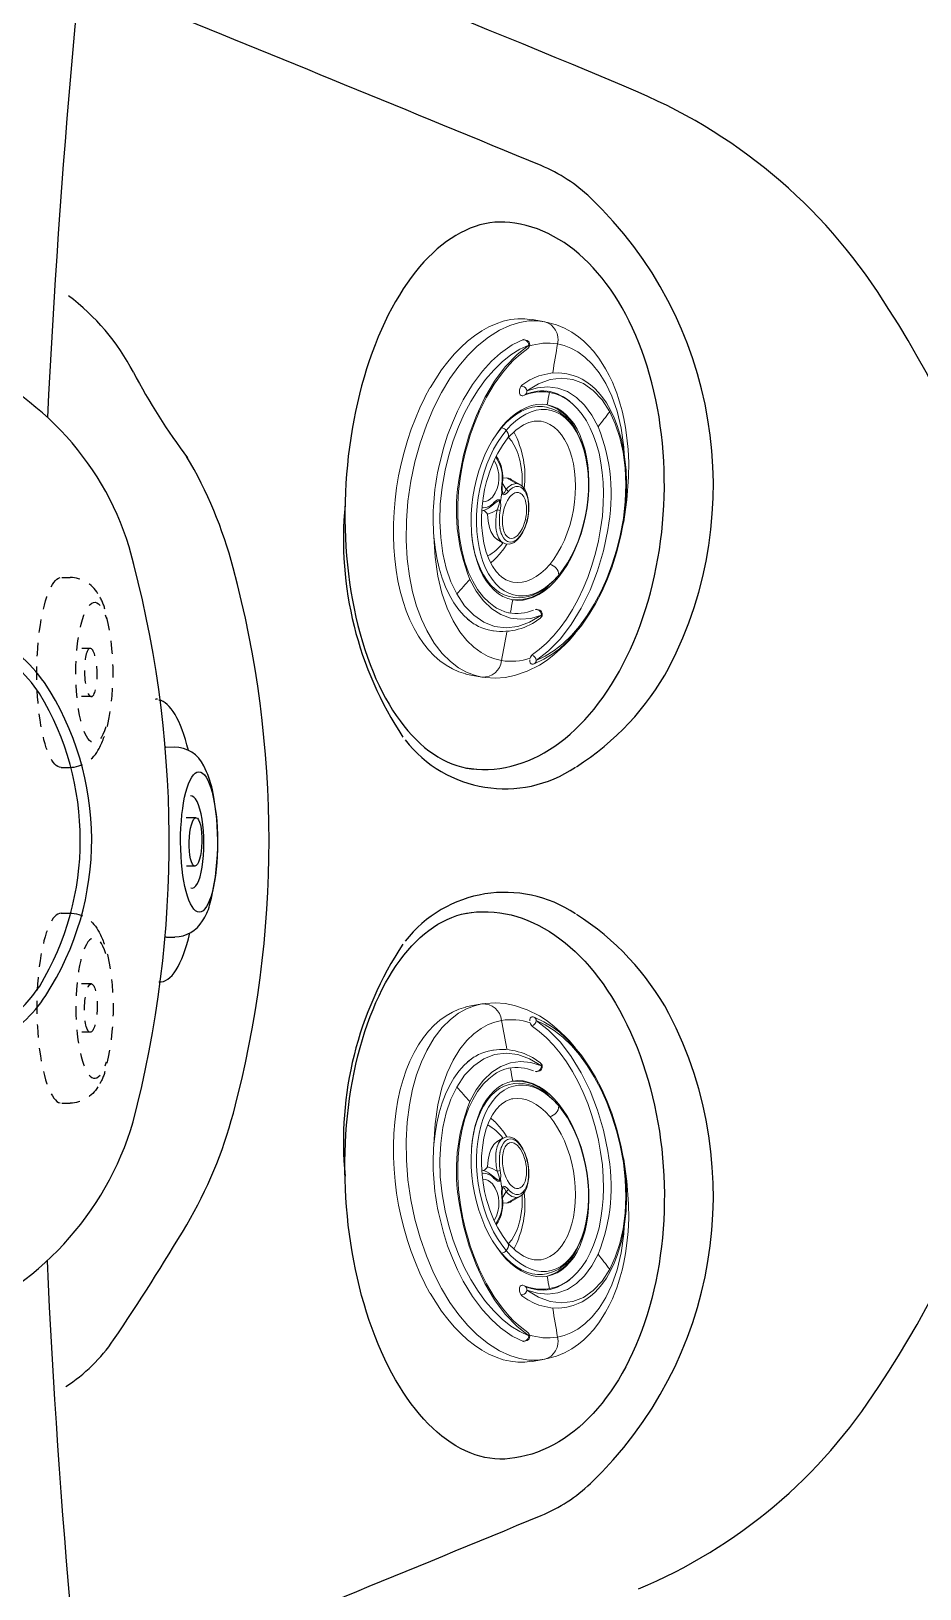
# Model space of a CAD drawing. Header units: inches. Extents: x -1 to 81, y -22 to 129.
# Drawn here: x 6.64 to 15.08, y 16.83 to 31.62 of the extents above; entities that cross this region are included whole.
import ezdxf

# ---------------------------------------------------------------- set-up
doc = ezdxf.new("R2010")
doc.units = ezdxf.units.IN
doc.header["$MEASUREMENT"] = 0
doc.linetypes.add('HIDDEN', pattern=[0.375, 0.25, -0.125])
for name, color, linetype in [('1', 4, 'Continuous'), ('1_CYAN', 4, 'Continuous'), ('DIM', 3, 'Continuous')]:
    doc.layers.add(name, color=color, linetype=linetype)

# ---------------------------------------------------------------- blocks, each defined once
blk = doc.blocks.new('HIDMIN')
at = {"layer": '1', "color": 3, "linetype": 'HIDDEN', "ltscale": 0.5}
for p, q in [((0.236356685516391, 0.9010129556122166), (0.3163020652977622, 0.9007525774996168)), ((0.5058026160121543, 0.2273658355886639), (0.4253463749518502, 0.2276297921431407)), ((0.5171570719015506, -0.230719735823719), (0.4238435667347318, -0.23041359784132)), ((0.2304396751934306, -0.9025429581249043), (0.3103850549748017, -0.902803336237497))]:
    blk.add_line(p, q, dxfattribs=at)
for centre, radius, start, end in [((0.3096049180361007, 0.5890097520907176), 0.3114639775610698, 30.27087461294235, 88.76285393969697), ((0.2013169089681313, 0.4835603644320798), 0.4595934255637201, 14.60383785448276, 34.8240888564348), ((-1.668702907865274, -0.003677073623244098), 2.39204638395426, 348.1275426584984, 14.60383785448572), ((-0.1768695107352372, -0.3173067687629541), 0.867602068649197, 332.1339116837107, 348.1275426584984), ((0.3075017148589936, -0.5902531910280686), 0.3121760650329553, 270.5202515535206, 334.8692595429664)]:
    blk.add_arc(centre, radius, start, end, dxfattribs=at)
at = {"layer": '1', "color": 3, "linetype": 'HIDDEN', "ltscale": 0.5, "extrusion": (0, 0, -1)}
for centre, major_axis, ratio, start_param, end_param in [((0.2333981803549108, -0.0007650012563473751), (0.002958505489128493, 0.9017779568674892), 0.2588200079833026, 3.141586493185122, 6.283185305775769), ((0.5457577790245125, -0.00178977400734226), (0.002187163073893778, 0.6666662241523227), 0.2637641956731417, 8.735609790928956, 13.26143311362753), ((0.5114798439568489, -0.001676950117527554), (-0.005677227944686557, 0.2290427857061918), 0.2624851506142757, 3.141592653589542, 9.424777960769127)]:
    blk.add_ellipse(centre, major_axis=major_axis, ratio=ratio, start_param=start_param, end_param=end_param, dxfattribs=at)
blk = doc.blocks.new('HHPILLOW')
at = {"layer": '1', "color": 4, "linetype": 'Continuous'}
for p, q in [((-2.493662856348354, 4.753440000292542), (-2.105674256348355, 4.600845000292548)), ((-2.493535056348177, -4.721047999707391), (-2.104629956348356, -4.568089999707457))]:
    blk.add_line(p, q, dxfattribs=at)
for centre, radius, start, end in [((-3.119004480416805, 3.459933230967845), 1.436736548251412, 64.19870674311935, 144.2451829579542), ((-3.046013074246378, 1.97333275746886), 2.790709171274251, 17.21278817419931, 70.30863569432098), ((-2.775510644526026, 3.212609205210594), 1.860006189274408, 144.2451829579545, 185.5942556030285), ((-10.99441199381275, 2.407570811759829), 6.398227653638791, 0.8252452733079668, 5.594255603028535), ((-10.49181935035516, 0), 10.49181935035516, 345.3047972418675, 15.47362786403677), ((-4.010785977012585, 2.50816465960218), 0.5861228147119968, 180.8252452733078, 266.9136513492448), ((-7.360403336172316, -1.092366797708202), 4.530513219578506, 44.7353245835756, 52.33768680706847), ((-3.671249686693427, 1.427680425685203), 1.017060497694795, 75.13863876116727, 94.72266359589366), ((-4.229530244427762, -3.122801297396499), 5.59356530952322, 69.8471983880498, 81.54951745679234), ((-4.762941381420456, 1.481207604623073), 0.8739993319092445, 13.58559010926897, 44.7353245835756), ((-3.656439884655223, -1.561218937882739), 3.930143527169514, 60.85987769514308, 69.8471983880498), ((-2.481550809332161, 0.5461660116369345), 1.517378378056258, 34.44500970583191, 60.85987769514308), ((-9.079296851456325, 0.002766516183061896), 5.43337025035915, 342.019837563144, 18.05253914430314), ((-3.534976419895143, 0.01605033516303678), 2.690629813737361, 328.9514312109356, 31.06438648313755), ((-2.51206816861577, -0.492755693265071), 1.554554322597792, 293.0023584904462, 325.5708079882411), ((-5.476981758617837, -1.002620195299642), 1.70341256026332, 301.6980798579719, 336.9533845754468), ((-4.003316947791051, -2.480668104789078), 0.591956896565789, 93.7208307348171, 179.9264290603185), ((-4.133094337513969, 2.742415530218985), 5.170965863734945, 278.0715625138498, 295.5287253823751), ((-80.29190557129641, 1.855028273967328), 75.82065550482886, 356.3386680349637, 356.7224094113108), ((-3.709021773285203, -1.149635383012711), 1.264283361323205, 267.6769354812565, 283.8190420852181), ((-3.152735730338682, -1.832809565125114), 2.929212312086789, 290.9658518163026, 343.5656369317051), ((-2.737128605431531, -3.16569070989361), 1.897329023735506, 174.5894660761836, 226.1126998811895), ((-3.118934661575695, -3.349291592975266), 1.507594211195228, 231.7422641605146, 294.508790775817)]:
    blk.add_arc(centre, radius, start, end, dxfattribs=at)
at = {"layer": '1', "color": 3, "linetype": 'Continuous'}
for centre, radius, start, end in [((-8.343842003758988, 0.08990888871185021), 5.811248817310541, 24.91736302086631, 44.94840016262117), ((-8.62058809854521, 0.01949486940539913), 5.43499356366448, 333.4140667197293, 26.46126074836484), ((-3.452289777500983, 1.376618691446335), 1.111896364388132, 86.48936324076274, 105.9330261561958), ((-3.922225932262705, -2.198487745685124), 4.715708637488957, 69.3637612481715, 83.44877837011721), ((-3.754596085311849, -1.817334919903196), 4.299992489900039, 61.69831124189577, 69.6641410816807), ((-2.408811534261371, 0.6285570708679913), 1.508630504570383, 35.76937891369361, 62.6585324046079), ((-3.453319780722353, 0.01518371013122177), 2.716996479879117, 327.0779087548007, 33.38863537225082), ((-2.257117530451403, -0.7593286333198783), 1.291945886492554, 297.8632999343325, 327.0779087548007), ((-3.751636236140003, 1.839408260139109), 4.289209647383383, 289.7146680394328, 299.2887159989647), ((-3.770839475062939, 1.593224760737822), 4.065192295565401, 275.4073437173614, 291.1400841040647), ((-8.354160519047062, -0.05085203773216307), 5.823696528221809, 315.0702392536522, 335.0709258513776), ((-3.474919522467284, -1.533004503037127), 0.9249887945121534, 252.0318145650573, 275.4073437173614)]:
    blk.add_arc(centre, radius, start, end, dxfattribs=at)
blk = doc.blocks.new('1465601ISO2')
at = {"layer": '1_CYAN', "color": 3, "linetype": 'Continuous', "lineweight": 15}
for p, q in [((-13.80732278014727, 0.6521105369698716), (-14.14107718113871, 0.4594382224231026)), ((-13.68938708906205, 0.7159552793187345), (-14.02314149011602, 0.5232829647356994)), ((-14.02314149124538, 0.5232829644073718), (-14.23781050202911, 0.3882617293570547)), ((-13.07746135682521, 0.07001903420348299), (-13.16523694745126, 0.01934726431403533)), ((-13.04334190686939, 0.07770370079481381), (-13.13059398478879, 0.02733414829361891)), ((-8.853231207177146, -0.4688147871358979), (-8.525385110430534, -0.7595177407160918)), ((-8.525385111966784, -0.759517740620197), (-8.52758245404209, -0.7677189703069871)), ((-14.18334638314934, -1.785041782095277), (-14.2539408051797, -1.825795074474968)), ((-13.66234999463916, -1.579099657746724), (-13.15829536225749, -1.5211000215985)), ((-12.3987643722495, -1.692035676879982), (-12.34961257777218, -1.6636609499011)), ((-13.02423930006023, -2.820554053973865), (-13.05860915356322, -2.842405493765341)), ((-10.81953380424068, -5.304686704677692), (-10.51817624948194, -4.949727343721406)), ((-10.51816090460636, -4.949745476427893), (-10.59350876078554, -4.994984784196049)), ((-10.6827921236893, -5.086464890990669), (-10.96169142843553, -5.414971402351739)), ((-10.95707215835421, -5.418819240323273), (-10.95007970910649, -5.409215001397797)), ((-10.19197101234761, -5.346761715912521), (-10.18705478842924, -5.366529488833635)), ((-10.18705478842924, -5.366529488833635), (-10.16970853038913, -5.436277510008551)), ((-10.14005314696726, -5.459883199665342), (-10.05432783078516, -5.619654527387411)), ((-9.764955661759927, -5.750167324929293), (-9.727568656370181, -5.762137644554514)), ((-9.345858139147253, -5.873011973814414), (-9.123265642219508, -5.880210682564382)), ((-9.468116748044963, -7.349214168971116), (-9.487307445412739, -7.37630775912578)), ((-9.463225486582473, -7.353276857013725), (-9.314046863997987, -7.1775641606107)), ((-11.14406194105902, -9.392685524651142), (-11.166547112991, -9.378082080829074)), ((-9.151674733136247, -9.61014771074872), (-9.161329085233206, -9.615132636860494)), ((-9.151674733136247, -9.61014771074872), (-9.115564136715307, -9.591311652856803)), ((-9.832005358715037, -10.36924041808493), (-9.913413114478885, -10.41623611515593)), ((-9.876575964480367, -10.40842828809218), (-9.797349319954378, -10.36269171985583)), ((-7.889853498855359, -10.58826746942611), (-7.906943567540907, -10.59643671985168)), ((-7.906198039276092, -10.59781001332965), (-7.835603617245738, -10.55705672094973)), ((-6.833077181216936, -12.1983890419873), (-6.372043559580675, -11.93223999735852)), ((-6.254014532780843, -11.85952912206642), (-6.38129375406163, -11.93300585344861)), ((-6.254014531920916, -11.85952912156984), (-6.372043559580675, -11.93223999735852)), ((-6.260017778344718, -11.84913120084411), (-6.254014532780843, -11.85952912206642)), ((-8.999747726462715, -12.07518732000614), (-9.036326024750565, -12.05999670005741)), ((-6.833077181216936, -12.1983890419873), (-6.955791836753065, -12.25913185162938)), ((-6.951012872335582, -12.26223378435236), (-6.884575592238548, -12.22388035892823))]:
    blk.add_line(p, q, dxfattribs=at)
at = {"layer": '1_CYAN', "color": 3, "linetype": 'Continuous', "lineweight": 15, "flags": 128}
for points in [[(-14.14107718113075, 0.4594382224276501), (-13.86077033181914, 0.5981879545988704), (-13.53924188701967, 0.7077008317087916), (-13.17282481521022, 0.778986817820055), (-12.75848258655014, 0.8016899284878036), (-12.2942901775383, 0.7642688647340492), (-11.78003102730634, 0.65440612056085), (-11.21787718115695, 0.4597125154117521), (-10.74693649873188, 0.2402687157595551), (-10.25378908092637, -0.04295346502101438), (-9.743996952313182, -0.3931836260442196), (-9.22460255248609, -0.8118298590906647), (-8.703992099145466, -1.298044247086636), (-8.200625965525205, -1.838041990876945), (-7.714716149664014, -2.434119336712513), (-7.255845008508118, -3.07802704665346), (-6.833077181189196, -3.759380377427703), (-6.447954812939429, -4.479195878867927), (-6.11525706868656, -5.211776241500274), (-5.839633137876604, -5.943365214210246), (-5.623464895259644, -6.660899326561719), (-5.466893204941812, -7.352717297978018), (-5.369308878927654, -7.997716113096999), (-5.324030049881117, -8.60135897475368), (-5.326519888997723, -9.158630201300241), (-5.371477181209116, -9.666549296148958), (-5.483907950441449, -10.25079890727062), (-5.645856964605741, -10.75115521699769), (-5.845509613645504, -11.17193045679187), (-6.072307465125846, -11.51946995645596), (-6.317218357685647, -11.80121081784318), (-6.572792249709096, -12.02496033101602), (-6.83307718121705, -12.19838904198735)], [(-13.67374709399621, 0.7153661346212061), (-13.41921755764122, 0.8430963164649938), (-13.14888239203776, 0.9415330370230777), (-12.86427368488751, 1.01005520625381), (-12.56669229557667, 1.048349630271161), (-12.257498377655, 1.056241276971036), (-11.93810516199039, 1.033694076048903), (-11.60997249732247, 0.9808110838667972), (-11.27460017774024, 0.8978340124142505), (-10.93352108758165, 0.785142124515346), (-10.58829419508913, 0.6432505003360234), (-10.24049742684008, 0.472807683109977), (-9.89172045552948, 0.2745927148441751), (-9.543557434060403, 0.04951157555774444), (-9.197599709158567, -0.201406957676511), (-8.855428549132057, -0.4770160187313195)], [(-14.23781050203763, 0.3882617293491535), (-14.54076067077824, 0.1759584260784095), (-14.80522285299446, -0.06390421387692413), (-15.02874485979964, -0.3192234541064636), (-15.21127831072192, -0.5762270655399107), (-15.35489168407719, -0.8206532213116589), (-15.46823126339063, -1.050041103686738), (-15.59139980376676, -1.352917153994383), (-15.70771891597906, -1.723721574605122), (-15.8064535589732, -2.174337471628064), (-15.85078061462707, -2.481760043996189), (-15.87800604644633, -2.780825507426414), (-15.88994063755774, -3.040115013195248), (-15.89215175381003, -3.253398439579314), (-15.88705883351565, -3.488285504682267), (-15.87420591863599, -3.726384510936953), (-15.84984792138209, -4.004194664079364), (-15.80980339083339, -4.324350961241464), (-15.74917481681962, -4.689288851467154), (-15.6623713088585, -5.10093205212064), (-15.54320549792681, -5.560287391256395), (-15.38509674442662, -6.066948176536584), (-15.18141257294269, -6.618528133862469), (-14.80552742197654, -7.461369601802403), (-14.37632045843816, -8.25437483328784), (-14.30106799331531, -8.37194701079693)], [(-13.16448946710909, 0.01831448186123907), (-13.16023816023278, 0.02178076135112406), (-13.1305939847299, 0.0273341480703948)], [(-13.11111297704076, 0.08220598032812632), (-12.5797430059921, 0.02674015911850347), (-12.01804287063749, -0.1229705764528717), (-11.55613140196863, -0.3100585559735691), (-11.08528565815607, -0.5573776347936246), (-10.51588765954239, -0.9319042238993234), (-9.947230860782952, -1.390514433564363), (-9.58039037934941, -1.733982410845329), (-9.221649614099874, -2.109151332319016), (-8.868678160953323, -2.520129196463586), (-8.529511871406726, -2.959351194228475), (-8.057053150774323, -3.658309335251829)], [(-15.33610376525337, -5.677691229679453), (-15.41499538736105, -5.415739656322444), (-15.57281074271816, -4.655504341870255), (-15.65222207041791, -3.948634710470913), (-15.66052982694271, -3.306185917236292), (-15.60714003095995, -2.734398768795586), (-15.50243011123359, -2.235265078900397), (-15.35680936300571, -1.807383769044691), (-15.18004129491123, -1.446902943381929), (-14.98082738557673, -1.148400680386771), (-14.76661084079672, -0.9056218767804012), (-14.543542820006, -0.7120418418230656), (-14.31655455014777, -0.5612628459382449)], [(-13.20842933236111, -0.2120496867858037), (-12.61242169677587, -0.4141804043799198), (-12.0108628763478, -0.7156978086479739), (-11.40642061046799, -1.114308925496744), (-10.81196071811871, -1.602209421252951), (-10.24191701708321, -2.166953096411248), (-9.699477600082218, -2.805828816039082), (-9.203186452192654, -3.49702304887785), (-8.75587339799415, -4.236000592548976)], [(-13.20842933236111, -0.2120496867858037), (-12.80462876010586, -0.2468774803098768), (-12.3890828554687, -0.3357076065897786), (-11.96187078491209, -0.4781760758795599), (-11.52474781051899, -0.674436970129932), (-11.08841683520438, -0.919664769494716), (-10.65449044695572, -1.21223452341286), (-10.22300771251935, -1.552509537349579), (-9.80167358871654, -1.934887161630911), (-9.396645876520665, -2.353205895378665), (-9.007828914125525, -2.807271253212718), (-8.637009234568836, -3.295938187444222), (-8.291070569130056, -3.810903233851548)], [(-13.1187151481156, -0.326552190827158), (-12.74389771553911, -0.4431663692413395), (-12.4328473402885, -0.5708888390484503), (-12.18921783997291, -0.6897354937391356), (-12.0034744294984, -0.791220127489737), (-11.82132679403355, -0.8998021355853325), (-11.34878383427088, -1.223399941479897), (-10.87752489843263, -1.607753140397506), (-10.42064527423202, -2.04285750527464), (-10.00240444411622, -2.500705026529886), (-9.878494994102766, -2.648429848677893), (-9.733023146408527, -2.829544041989607), (-9.546129260849398, -3.07526797058614), (-9.32261502374024, -3.390321898840966), (-9.068477851429066, -3.780592966826589), (-8.791141631929463, -4.25336007420367)], [(-8.52758245404209, -0.7677189703069871), (-8.197446667344934, -1.088248216792522), (-7.875668837977514, -1.429414505075101), (-7.563719714018475, -1.789658468357175), (-7.263025119539861, -2.167333541621929), (-6.974959437600205, -2.560713487578028), (-6.700839328359621, -2.968000286762617), (-6.441917711029873, -3.387332355738408), (-6.199378037161637, -3.8167930558227), (-5.974328881451697, -4.254419453456535), (-5.767798874785171, -4.698211292174051), (-5.580732002679383, -5.146140135163478), (-5.413983290613714, -5.596158636630832), (-5.268314895969752, -6.046209899592441), (-5.144392624443412, -6.494236877321839), (-5.042782886851114, -6.938191775481187), (-4.963950110237306, -7.376045411963844), (-4.908254615121905, -7.805796491664466), (-4.875950968585016, -8.225480753787906), (-4.867186820718757, -8.633179949884152), (-4.882002229763543, -9.027030611575697), (-4.920329479014072, -9.40523256790209), (-4.981993386331965, -9.766057173350418), (-5.066712104849898, -10.10785520896616), (-5.174098411206955, -10.42906442042784), (-5.303661475428157, -10.72821665863506), (-5.454809104359583, -11.0039445901682), (-5.62685044839975, -11.25498794695204), (-5.81899915916506, -11.48019928655532), (-6.030376983644487, -11.6785492368), (-6.260017778344718, -11.84913120084411)], [(-14.25395202708216, -1.825801528739646), (-14.47836066474156, -1.97684668136975), (-14.64563108787252, -2.122009277143889), (-14.76749135975308, -2.249612462409289), (-14.87476076519977, -2.381566621412389), (-15.00587356611925, -2.575497937564705), (-15.11587463600574, -2.776241753809359), (-15.19614282840269, -2.954507424076041), (-15.27778178078245, -3.178151496469241), (-15.36152473045001, -3.486689798179441), (-15.42104732949122, -3.820647996686318), (-15.45377002221733, -4.160328760825848), (-15.46226781646544, -4.500225899517261), (-15.42810972168058, -5.080683972123666), (-15.33440732587144, -5.688699067240236), (-15.18440800558574, -6.306478553413513), (-15.03827568705435, -6.767713180421595), (-14.88000950983576, -7.18831683133169), (-14.79832835854643, -7.383701634055285), (-14.68364916874862, -7.63907452091928), (-14.53039803692639, -7.95236541373032), (-14.33166145887651, -8.32101293638732), (-14.0788844593385, -8.74185321281152)], [(-15.36656327809771, -3.868976924438925), (-15.23916984413745, -3.313112332106755), (-15.034265744398, -2.832271444527635), (-14.75413732787513, -2.433033816299144), (-14.40848969993385, -2.128813208231463), (-13.99930037773026, -1.921514897738234), (-13.54129890588831, -1.818697407635227), (-13.03869473271754, -1.820934776412344), (-12.50134211331397, -1.929834394338229)], [(-14.18118984824571, -1.788913339479905), (-13.96568123788632, -1.677414017031424), (-13.66234999468065, -1.579099657770712)], [(-12.38661548546327, -1.645435580594608), (-12.33276643734678, -1.671958328379731), (-12.28072976750877, -1.718470605329912), (-12.23636123701147, -1.779724469796577), (-12.20465340676003, -1.848809461432893), (-12.18917627166354, -1.917933004006841), (-12.19167643892376, -1.979301211542349), (-12.21187972362384, -2.025999035071322), (-12.24751929215529, -2.052768576955089), (-12.28243491807655, -2.057842254372304)], [(-12.50134210351234, -1.929834455760101), (-12.94539657199005, -1.951703488614612), (-13.35193175001302, -2.057635380646843), (-13.71910964368055, -2.247610065693266), (-14.03484891140022, -2.51550121872765), (-14.29724604206024, -2.858771972885506), (-14.50159776784062, -3.272520398623953), (-14.64257809311687, -3.745035610955597), (-14.71977604280926, -4.275343110957863)], [(-13.34667424100189, -2.299093977020505), (-13.5528957410728, -2.438776833457155), (-13.74107770042042, -2.609662061456561), (-13.91181439160425, -2.814364227753629), (-14.06054713738251, -3.049833884477835), (-14.18129020432082, -3.304207953570767), (-14.2788726755789, -3.584769181076751), (-14.35232929450342, -3.891237399480701), (-14.40045123386733, -4.22344486975021), (-14.42134352081496, -4.56321686153899), (-14.41686781095541, -4.918411835920836), (-14.3859040792712, -5.296076329947425), (-14.32796173246913, -5.687551471041729), (-14.24700258081396, -6.073065467175979), (-14.1411856241765, -6.466286273663286), (-14.00864935256288, -6.870436114053291), (-13.85115424110393, -7.277031010611722), (-13.6430762132519, -7.737435291976055), (-13.40460705279395, -8.193171090934129)], [(-9.071937418077368, -9.68571478475127), (-9.259855765426437, -9.775579658468075), (-9.462414500325508, -9.836742491268978), (-9.677982738944252, -9.86871083598703), (-9.904824852577235, -9.871227302307489), (-10.14111444190655, -9.844271629123739), (-10.38494904209472, -9.788060847666486), (-10.63436544031345, -9.703047534096413), (-10.88735548237889, -9.589916165627415), (-11.14188224122802, -9.449577609517974), (-11.395896417058, -9.283161789304756), (-11.64735283708285, -9.092008587320777), (-11.89422692206267, -8.877657056752128), (-12.1345309870245, -8.64183303008656), (-12.36633024493426, -8.38643522372422), (-12.5877583844624, -8.113519950630689), (-12.79703259642736, -7.825284564113304), (-12.9924679279261, -7.524049766024405), (-13.17249084858258, -7.212240921835132), (-13.33565191969217, -6.892368533018498), (-13.48063746424725, -6.567008023966991), (-13.60628014389306, -6.238779006190782), (-13.71156835764975, -5.910324186745584), (-13.79565438672887, -5.584288090708924), (-13.85786121986621, -5.26329576902026), (-13.8976880042178, -4.949931663113261), (-13.91481407793401, -4.646718796513824), (-13.90910155193967, -4.356098460937233), (-13.88059642013479, -4.080410560443511), (-13.82952818907972, -3.821874771905982), (-13.75630803014371, -3.582572673476875), (-13.66152546899366, -3.364430984945898), (-13.54594363908063, -3.169206054923166), (-13.41049313733777, -2.99846971975569), (-13.25626453156212, -2.85359664802229), (-13.08449957980224, -2.735753272512795)], [(-13.05790735650612, -2.841959623588082), (-13.27456494192904, -3.010413102631901), (-13.42192824549488, -3.170148430272661), (-13.51123752115575, -3.292698684160086), (-13.56285012166859, -3.375603959217756), (-13.61394959445931, -3.469040898712024), (-13.66589863260413, -3.579124676080369), (-13.76111401290461, -3.844028282045542), (-13.82538955615541, -4.12318786425277), (-13.86048711395608, -4.403418634508625), (-13.87104749104105, -4.66662481155106), (-13.86500193144764, -4.891721924287708), (-13.849852143259, -5.083497348047672), (-13.81962296817335, -5.318408385803878), (-13.76463257917737, -5.613128971525384), (-13.74840553847469, -5.677152075797949)], [(-11.16654711295826, -9.378082080873696), (-11.41555156498362, -9.221041040778516), (-11.66243159882072, -9.03875216009385), (-11.90508092106836, -8.832770663275994), (-12.14142933326491, -8.604853911829025), (-12.36946039409156, -8.356946411115075), (-12.58722862293894, -8.091163220520514), (-12.79287609806136, -7.809771908515074), (-12.98464830771036, -7.51517320655671), (-13.16090911900994, -7.20988052689836), (-13.32015473686647, -6.896498519039312), (-13.46102653381615, -6.577700847775532), (-13.58232264135791, -6.256207382433104), (-13.68300820386969, -5.934760991903318), (-13.76222420763304, -5.616104143450968), (-13.81929480963493, -5.30295550495174), (-13.85373310362081, -4.997986750176665), (-13.86524527420954, -4.703799765012377), (-13.85373310362093, -4.422904449088492), (-13.8192948096347, -4.15769730220012), (-13.76222420763304, -3.910440978214694), (-13.68300820386969, -3.683244980908739), (-13.58232264135802, -3.47804766642372), (-13.46102653381615, -3.296599705896824), (-13.32015473686636, -3.140449149350047), (-13.16090911900994, -3.010928218275012), (-12.98464830771024, -2.909141939587585), (-12.79287609806147, -2.835958717928975), (-12.58722862293894, -2.792002926742612), (-12.36946039409156, -2.777649581340484), (-12.14142933326491, -2.79302113940463), (-11.90508092106859, -2.837986456221756), (-11.66243159882072, -2.912161903562833), (-11.4155515649835, -3.014914642664905), (-11.16654711295837, -3.145368023387221)], [(-13.08449957980224, -2.735753272512795), (-12.89658123245306, -2.645888398796046), (-12.69402249755387, -2.584725565995257), (-12.47845425893536, -2.552757221277318), (-12.25161214530226, -2.550240754956462), (-12.01532255597283, -2.577196428140269), (-11.77148795578478, -2.633407209597465), (-11.52207155756594, -2.718420523167822), (-11.26908151550049, -2.831551891636877), (-11.01455475665114, -2.971890447746091), (-10.76054058082116, -3.138306267959365), (-10.50908416079631, -3.329459469943345), (-10.2622100758166, -3.543811000511937), (-10.02190601085465, -3.779635027177505), (-9.790106752945235, -4.035032833539731), (-9.568678613416864, -4.307948106633376), (-9.359404401451911, -4.596183493150988), (-9.163969069953396, -4.897418291239774), (-8.983946149296685, -5.209227135428932), (-8.820785078187214, -5.529099524245737), (-8.67579953363213, -5.854460033297244), (-8.550156853986323, -6.182689051073339), (-8.444868640229402, -6.511143870518708), (-8.360782611150512, -6.837179966555141), (-8.298575778013287, -7.158172288243918), (-8.258748993661811, -7.471536394150746), (-8.241622919945144, -7.774749260750355), (-8.247335445939711, -8.065369596326946), (-8.275840577744589, -8.34105749682061), (-8.326908808799658, -8.59959328535831), (-8.400128967735782, -8.83889538378719), (-8.494911528885837, -9.057037072318337), (-8.610493358798863, -9.252262002340672), (-8.745943860541388, -9.422998337508375), (-8.900172466317372, -9.567871409241775), (-9.071937418077368, -9.68571478475127)], [(-13.02423930006023, -2.820554053973865), (-12.88433090450951, -2.743210423475659), (-12.68785300831212, -2.668231439346528), (-12.47715937679379, -2.623197065374711), (-12.25404757373315, -2.608491518960363), (-12.02042111036997, -2.62424026264091), (-11.77827320531799, -2.670308933687863), (-11.5296697791282, -2.746304490442867), (-11.27673182858086, -2.851578565609429), (-11.02161733109028, -2.98523299789565), (-10.76650283360129, -3.146127494808525), (-10.51356488305976, -3.332889361228013), (-10.2649614568794, -3.543925210757834), (-10.10314207976728, -3.696768866093521)], [(-12.58358129060264, -3.259891171840309), (-12.36005058671969, -3.178567769877986), (-12.13354526314345, -3.152413835540415), (-11.90668435021587, -3.168368822476509), (-11.5330438956147, -3.266912203912284), (-11.13023540808376, -3.458490356942775)], [(-11.13014312061557, -3.458404577576744), (-11.1306471392387, -3.458251523815761), (-11.17074998499163, -3.419405116805024), (-11.19426602175179, -3.360518265971166), (-11.19948099578539, -3.289350746658783), (-11.18868418723139, -3.215125778210449), (-11.166547112991, -3.145368023469814)], [(-11.16654711295837, -3.145368023387221), (-10.91754266093301, -3.302409063482401), (-10.67066262709591, -3.484697944167237), (-10.42801330484838, -3.690679440985036), (-10.1916648926516, -3.918596192432119), (-9.96363383182495, -4.166503693146069), (-9.745865602977688, -4.432286883740517), (-9.540218127855155, -4.713678195746127), (-9.34844591820638, -5.008276897704263), (-9.172185106906682, -5.313569577362841), (-9.012939489050268, -5.626951585221832), (-8.872067692100359, -5.945749256485556), (-8.75077158455872, -6.26724272182787), (-8.650086022046821, -6.588689112357883), (-8.570870018283586, -6.907345960810176), (-8.513799416281813, -7.220494599309234), (-8.4793611222957, -7.525463354084536), (-8.46784895170697, -7.819650339248824), (-8.4793611222957, -8.100545655172539), (-8.513799416281813, -8.365752802061024), (-8.570870018283586, -8.613009126046222), (-8.650086022046821, -8.840205123352405), (-8.750771584558834, -9.04540243783731), (-8.872067692100359, -9.226850398364263), (-9.012939489050154, -9.38300095491104), (-9.172185106906682, -9.512521885986189), (-9.348445918206266, -9.614308164673503), (-9.540218127855155, -9.687491386332056), (-9.745865602977688, -9.73144717751859), (-9.96363383182495, -9.745800522920717), (-10.19166489265172, -9.730428964856515), (-10.42801330484826, -9.685463648039274), (-10.67066262709579, -9.611288200698198), (-10.91754266093301, -9.508535461596239), (-11.16654711295826, -9.378082080873696)], [(-10.97054463532265, -8.850677482735591), (-11.19990106164801, -8.705261475224745), (-11.42704866020847, -8.535223181548076), (-11.64979987545905, -8.342200163425957), (-11.86600949142871, -8.128051338039882), (-12.0735952913227, -7.8948390756442), (-12.27055811041089, -7.644809337812603), (-12.45500108907424, -7.380370047600252), (-12.62514794060155, -7.104067899929305), (-12.77936005780077, -6.81856383552406), (-12.91615229368233, -6.526607414597152), (-13.0342072642369, -6.231010337081329), (-13.13238803556203, -5.934619364423156), (-13.20974907315906, -5.640288903713156), (-13.26554534794627, -5.350853518185374), (-13.29923951129547, -5.069100628823776), (-13.31050706999531, -4.797743669974921), (-13.29923951129547, -4.539395957491081), (-13.26554534794616, -4.296545521070925), (-13.20974907315917, -4.071531143172365), (-13.13238803556203, -3.866519835260306), (-13.03420726423701, -3.683485968300488), (-12.91615229368256, -3.524192258488142), (-12.77936005780089, -3.390172791327416), (-12.62514794060155, -3.282718247549838), (-12.58364564195529, -3.259924736327093)], [(-11.16012960092132, -3.444272498016062), (-11.22830453866641, -3.626067208750669), (-11.28543830960177, -3.972558379444877), (-11.29187625559871, -4.100905053119277), (-11.29180898147831, -4.220583971506812), (-11.28696509582426, -4.330597817379726), (-11.27436071467571, -4.472774263687597), (-11.24354489130599, -4.682703886736647), (-11.16132217064307, -5.035720829132401), (-11.01057949629819, -5.470299114046668), (-11.00389066304967, -5.484227933347142)], [(-11.13023540808376, -3.458490356942775), (-10.81248214643722, -3.666925430681431), (-10.52925659423988, -3.895520314642454), (-10.30179653093558, -4.110013875271534), (-10.14390470983619, -4.276458626707267), (-10.049876381373, -4.382983831621232), (-9.952086354452717, -4.500078419211945), (-9.840105708549913, -4.642683842254655), (-9.714725373293618, -4.814248776644604), (-9.529494343898136, -5.094410927956346), (-9.348984042071493, -5.405574662428648), (-9.201528920506348, -5.697324556327089), (-9.038882215808826, -6.077398409844932), (-8.927714538167834, -6.394787345043028), (-8.831019695001146, -6.745498673337067), (-8.757994029641054, -7.129943796687769), (-8.723594828328373, -7.498761553737836), (-8.727650260498763, -7.832990613383117), (-8.765272331255005, -8.125315189622029), (-8.829517839180085, -8.37164693598936), (-8.858022733235089, -8.449910484271982), (-8.900208188475062, -8.546947770361157), (-8.95981936918281, -8.657860323527018), (-9.089327392158339, -8.832672651276084), (-9.276330384494372, -8.990435632861818)], [(-14.057180775554, -8.721296888824668), (-14.41125645904799, -8.116324467366042), (-14.71718507736125, -7.49358295880478), (-14.97392315239756, -6.854656330529906), (-15.17336846477644, -6.219407999102657), (-15.31424464937015, -5.593538765432982), (-15.3944965245372, -4.983798709529765), (-15.41189043791007, -4.408593750780142), (-15.366563233188, -3.868976961804378)], [(-8.791141631929463, -4.25336007420367), (-8.515071379022288, -4.793723103898401), (-8.304836434444155, -5.278054339694904), (-8.150023742353255, -5.697506142377165), (-8.040169214309913, -6.046959213022774), (-7.964530930464548, -6.327972435385334), (-7.90615576453024, -6.581772493887684), (-7.817992605656968, -7.095836446554756), (-7.773907245464102, -7.595500627194042), (-7.773255845387098, -8.029954241154371), (-7.807765633411691, -8.421059601548677), (-7.880514368865761, -8.803169888992556), (-8.001184365641734, -9.180722597096064), (-8.124637625707237, -9.444957117595322), (-8.262194215568684, -9.665476752774964), (-8.346073739343979, -9.774633039892251), (-8.460403600650238, -9.9003687509624), (-8.610995194002612, -10.03426636850213), (-8.805621543353823, -10.16617019915395)], [(-8.755873404819567, -4.236000616176568), (-8.773643158153504, -4.245228723164587), (-8.785456158369811, -4.25109746151071), (-8.790833694519392, -4.253369006001151), (-8.78967557408339, -4.25203483415396)], [(-8.291070569130056, -3.810903233851548), (-7.939224332529534, -4.417162687606151), (-7.636438682823382, -5.041718593324049), (-7.383752899808314, -5.68298455998854), (-7.189144911324206, -6.321025419093985), (-7.053840172913965, -6.950110980149589), (-6.979841472632188, -7.563460917075702), (-6.969190905003302, -8.142558726461573), (-7.021736783465826, -8.686342767085307)], [(-10.59350875709617, -4.99498477306804), (-10.65531220013224, -5.052632460251573), (-10.68108310043181, -5.087883483440066)], [(-10.37188423420355, -4.91528322741641), (-10.37293854016536, -4.915154228556617), (-10.51816090460636, -4.949745476427779)], [(-10.95201964437911, -5.405860040830817), (-10.96336669595735, -5.41802036508841), (-11.00919547968931, -5.492894878736934), (-11.06000203952124, -5.6377194632704), (-11.08017616314544, -5.796210776278144), (-11.07103538400622, -5.994871912592316), (-11.01736532271275, -6.249995382005693), (-10.92148288796716, -6.511230158694957), (-10.81470283136343, -6.722510508451592), (-10.70086765236181, -6.902111610931172), (-10.55499710141214, -7.088872503083564), (-10.39329901168355, -7.253290081164096), (-10.23940625665648, -7.373964437884808), (-10.08745061410957, -7.460934196946596), (-9.915341132069784, -7.518120227711393), (-9.821425056501425, -7.528753292187218), (-9.701982730245732, -7.516761542033123), (-9.566041082135712, -7.455745338209567), (-9.489773370837383, -7.37233392919677)], [(-9.83527466425528, -6.112354810074919), (-9.743757706119027, -6.282839516429533), (-9.668846971239077, -6.455949292655305), (-9.643851279403975, -6.524852761402144), (-9.62181229430223, -6.593185567895603), (-9.602801611028895, -6.660668333986109), (-9.586889662491217, -6.727022788128124), (-9.574145736546825, -6.791971833082187), (-9.571119271884186, -6.809929803576097), (-9.56398929698787, -6.859099796708961), (-9.55667370162007, -6.934387625858562), (-9.554249592425435, -6.999221535164168), (-9.555162120738487, -7.049306290349023), (-9.55780798099363, -7.088686227567905), (-9.574442755225505, -7.191568809264709), (-9.595589261480086, -7.259497906015781), (-9.61347902616933, -7.299580572296918), (-9.619499499195967, -7.31095503687493), (-9.621787927620403, -7.315059631950703), (-9.622531618210246, -7.316370094929198), (-9.622806703299716, -7.316852148415023), (-9.622917566342153, -7.317046042116203), (-9.622964370227692, -7.317127837141186), (-9.622984580921297, -7.31716314641028), (-9.622993399434108, -7.317178550784035), (-9.622997265212575, -7.317185303214558), (-9.622998963373561, -7.317188269348549), (-9.62299971002551, -7.317189573492328), (-9.623000296449845, -7.317190597766967), (-9.684940254856883, -7.396177612327165), (-9.767953154227143, -7.449869702570538), (-9.867444687281136, -7.472681948946047), (-9.98174571190441, -7.463897529761027), (-10.01226701346661, -7.456696370239911), (-10.04341141792941, -7.447448667321396), (-10.07510845718787, -7.436161644632193), (-10.10728769495847, -7.422843203024343), (-10.10958375866107, -7.421827125726509), (-10.12650235945773, -7.414094778031256), (-10.19346881081549, -7.378925958077957), (-10.239629681662, -7.350587496141998), (-10.31885040199484, -7.294398611299584), (-10.41417433539357, -7.214238396248447), (-10.50508478737436, -7.12454211154909), (-10.5403742296877, -7.086031226572572), (-10.57771473884497, -7.042879252902139), (-10.61682527637447, -6.994893642864895), (-10.65736356612035, -6.941928138906633), (-10.69891762014151, -6.883895439734488), (-10.74099671161446, -6.820780684636077), (-10.7620719167013, -6.787355751720384), (-10.79037951623184, -6.740290299934145), (-10.82776665505014, -6.67377032476287), (-10.8720061488242, -6.587355402875573), (-10.92006328274545, -6.481039546496902), (-10.9893386291651, -6.289506894051272), (-11.01215897575685, -6.206931198433722), (-11.02065181616001, -6.171135130893845), (-11.02372511526823, -6.157177075917616), (-11.02664959242873, -6.143281570789782), (-11.02666754178222, -6.143194470399976), (-11.02681797449929, -6.142464950409703), (-11.02724188713853, -6.140400621063407), (-11.02882890109993, -6.132540753343051), (-11.03456621658188, -6.10207350794667), (-11.05011252102145, -5.985311212789611), (-11.05419982177511, -5.908012873231598), (-11.05301524809806, -5.839530197388285), (-11.03519091252144, -5.709356957643763), (-10.99659647303872, -5.598482294116593), (-10.93751616979637, -5.51032158333993), (-10.85928493837332, -5.448090293730388), (-10.81333080312095, -5.427635193348578), (-10.76314929676471, -5.414879493316334), (-10.70904219912666, -5.410090625711973), (-10.65150311761568, -5.413312848478085), (-10.60446288357946, -5.421539166691105), (-10.52800459108346, -5.444401537136571), (-10.46491069571653, -5.4712824407261), (-10.39691589046879, -5.507841547157739)], [(-10.9500797091066, -5.40921500139774), (-10.91846246261559, -5.365788216488113), (-10.81953368972347, -5.30468666176273)], [(-9.86930734771397, -7.327278309928204), (-9.942870154029038, -7.343355345887176), (-9.984023637582709, -7.343614037876705), (-10.02809038181874, -7.338338084221959), (-10.11945191611824, -7.312018927074519), (-10.16798383416028, -7.290661575834633), (-10.21826917926148, -7.263636930565951), (-10.3144932100646, -7.198787157398215), (-10.41224611392579, -7.115594207772006), (-10.50498990881249, -7.019838685291347), (-10.59389941908, -6.910710273274844), (-10.63630688259934, -6.851652631218826), (-10.67694437200055, -6.790009096521715), (-10.71527341888248, -6.726532969235279), (-10.75126960464979, -6.661197600126229), (-10.78545785149095, -6.592681150281408), (-10.81643413640688, -6.523448875562167), (-10.8443192079659, -6.453042084420531), (-10.86850304402378, -6.382773336996934), (-10.88937315428541, -6.310928768265171), (-10.90594369179541, -6.240152061120227), (-10.91818037841233, -6.170001561985941), (-10.92567415724943, -6.101921814160164), (-10.92827840792268, -6.036309642919036), (-10.92584120566983, -5.973792442090371), (-10.91808800552258, -5.914064980508556), (-10.90489980953805, -5.85863818269911), (-10.88725011472843, -5.810521834009421), (-10.86455043299122, -5.767378413524057), (-10.83626921158793, -5.72919632884134), (-10.8027261825838, -5.697318539406865), (-10.77394518432527, -5.677807670140623), (-10.74228586000686, -5.662532089132924)], [(-10.74228586000686, -5.662532089132924), (-10.70681923221684, -5.651497091744204), (-10.6269070422702, -5.644632938718928), (-10.58272834004231, -5.649394540249091), (-10.53814825277448, -5.659359553606691), (-10.44285257113768, -5.695876777675608), (-10.39271101194697, -5.722645019199717), (-10.3454607110134, -5.752346778139326), (-10.24919515393424, -5.825980226131719), (-10.20084896065157, -5.869640516943491), (-10.15489979128495, -5.915426018737094), (-10.06519568786609, -6.017748403380438), (-10.02204765040347, -6.073716608020106), (-9.980120529633496, -6.132916175511752), (-9.902052689611196, -6.258343428155456), (-9.866435003216338, -6.323832675813151), (-9.832341370875724, -6.392967568481822), (-9.801402755610866, -6.462825160911393), (-9.77348810356932, -6.533860039898741), (-9.749196784284095, -6.604747795269759), (-9.728091183701508, -6.677359423256689), (-9.71121470636865, -6.748872386145877), (-9.698600454606208, -6.819731834993377), (-9.690673047787072, -6.888460774294515), (-9.687595202839816, -6.954341004108983), (-9.689486058961734, -7.017062274876309), (-9.69663084244371, -7.07693184807988), (-9.709177024471614, -7.132410475590405), (-9.72605484041867, -7.180129864270668), (-9.747911369032295, -7.222858576435215), (-9.77528184727987, -7.260615420941235), (-9.807874906560642, -7.292078225064643), (-9.86930734771397, -7.327278309928204)], [(-10.14005314576923, -5.459883201926857), (-10.14160135318241, -5.510388008827817), (-10.14862190834992, -5.530652987191274), (-10.15999814873066, -5.545931463679153), (-10.19165640902941, -5.562465647859085), (-10.22930384598465, -5.565859246360787), (-10.3114753292075, -5.548545927014288), (-10.39691588990388, -5.50784154689029)], [(-10.35193594429677, -5.394579562026877), (-10.3022020680944, -5.161892428190299), (-10.28396803336193, -5.117403438350266)], [(-10.16970850457221, -5.436277550909722), (-10.16694832543237, -5.459650741118594), (-10.16741310203861, -5.479646825964551), (-10.16922712484688, -5.487693939848612), (-10.17221899713547, -5.494045398225808), (-10.18133576535399, -5.501588419013501), (-10.20676916453192, -5.501013844857653), (-10.23564455064491, -5.48884343979023), (-10.35193568516979, -5.394579483795724)], [(-10.25887303509069, -5.118578772626847), (-10.27347307531488, -5.125871114382903), (-10.27883278003696, -5.128396666940489)], [(-10.25887293320693, -5.118578912567045), (-10.1839711804206, -5.289193432519482), (-10.14005314576661, -5.459883201930666)], [(-10.16970850569635, -5.436277551097533), (-10.15846980646791, -5.448960491548178), (-10.14005315453073, -5.459883196386443)], [(-10.05432783078516, -5.619654527387354), (-10.00563174185652, -5.708717200233139), (-9.967012566879589, -5.778507882446661)], [(-9.967012568125256, -5.778507880207314), (-9.966063960546762, -5.728351093742162), (-9.959083384634027, -5.708109177699157), (-9.947559262419077, -5.692744579828968), (-9.915118166176853, -5.675755913013518), (-9.876172848532747, -5.671610201174758), (-9.790142136513623, -5.686692426658226), (-9.699354170894253, -5.724317461200201)], [(-9.835274655224907, -6.112354806815347), (-9.91837818066972, -5.946477696716045), (-9.967012568120822, -5.7785078802101)], [(-9.915869746156545, -5.78970888094193), (-9.923232363644388, -5.769002712211318), (-9.925590390166235, -5.75061147587553), (-9.924335705378212, -5.742882951253364), (-9.921247055519075, -5.736510725283665), (-9.910136907400215, -5.727880938092824), (-9.875760459963885, -5.723175223574117), (-9.834128369344626, -5.72802007321701), (-9.764955661759927, -5.750167324929407)], [(-9.737605787893585, -5.753388975669282), (-9.709560125661142, -5.763536144678142), (-9.679815283817675, -5.77618385478786)], [(-9.722245050240645, -6.04807929074201), (-9.613062830711783, -6.238494562426467), (-9.51345667689668, -6.455323940251333), (-9.467980084219903, -6.579921508687562), (-9.426304151137742, -6.724412778776696), (-9.417370473703954, -6.762838798043049), (-9.407951022137354, -6.808678822780905), (-9.39889578829036, -6.861462524014314), (-9.39127232655369, -6.920537475448668), (-9.387035539880344, -6.97196286066071), (-9.386253355162012, -6.986936536825738), (-9.386021649384134, -6.99230623790686), (-9.38595315384623, -6.993991521966961), (-9.385928561032074, -6.994602498372046), (-9.385918751211534, -6.994846093728597), (-9.385914625929104, -6.994948393333914), (-9.385912847413806, -6.994992460177855), (-9.385912071923372, -6.995011666660389), (-9.385911732071236, -6.995020082099245), (-9.385911582799963, -6.995023778036511), (-9.385911517171621, -6.995025402921726), (-9.385911465628396, -6.995026679048237), (-9.389332274752974, -7.123840015751853), (-9.407349688535191, -7.224495298489387), (-9.435523521888058, -7.303198774407974), (-9.468116748044963, -7.349214168971116)], [(-9.28793141562437, -6.078193885348696), (-9.49875081212815, -6.072772262140461), (-9.722244203165701, -6.04808021621227)], [(-9.672381629598362, -5.781143615450105), (-9.422412101604436, -5.864660185898742), (-9.409643033237558, -5.864258441977654)], [(-9.345850387463315, -5.870182920495608), (-9.377337366949519, -5.870867374891532), (-9.408582942927524, -5.864518448284116)], [(-9.188919629145289, -6.616634944878228), (-9.218792203046178, -6.35411865097069), (-9.287931394067527, -6.078191401646336)], [(-9.287930813981006, -6.078193961679517), (-9.279506918444554, -6.030611476708373), (-9.266982179115075, -5.986452091204455), (-9.232902428367765, -5.915991266141077), (-9.21171688978427, -5.890391951430729), (-9.188895811029624, -5.87334917188673), (-9.175874589313707, -5.871801070272909)], [(-6.946596187458908, -6.187793223093593), (-6.706359160522084, -6.985475733648968), (-6.548543805164854, -7.745711048101157), (-6.469132477464996, -8.452580679500556), (-6.460824720940423, -9.095029472735177), (-6.514214516923289, -9.666816621175826), (-6.61892443664965, -10.16595031107101), (-6.76454518487742, -10.59383162092678), (-6.941313252971781, -10.95431244658943), (-7.140527162306284, -11.25281470958458), (-7.354743707086413, -11.49559351319101), (-7.577811727877247, -11.68917354814835), (-7.804799997735131, -11.83995254403311)], [(-6.946596190903733, -6.187793216450359), (-6.841134471447276, -6.616345244873401), (-6.761924072434908, -7.041320504173655), (-6.70952571010605, -7.465681522666387), (-6.686282592154726, -7.87998545758677), (-6.692119793364441, -8.264333062329285), (-6.726003313673687, -8.633369836523684), (-6.789402479324622, -8.98913608644591), (-6.882211227134007, -9.323152392989016), (-6.998654060254808, -9.619943593290486), (-7.141777805050879, -9.891416796126293), (-7.267629024513326, -10.07215851414355)], [(-9.615547998052193, -7.48028030717694), (-9.4355622468089, -7.61373809590998), (-9.20506937833352, -7.760297140288742)], [(-13.40460705277337, -8.193171090923215), (-13.14630713475879, -8.629239159118526), (-12.86622335458333, -9.053903307094856), (-12.56134526125788, -9.469781250237588), (-12.23733805257586, -9.867256649451917), (-11.91088212373086, -10.22760159282933), (-11.570718217273, -10.56493088229354), (-11.21374920846301, -10.8807161154765), (-10.84715104292025, -11.16700003824167), (-10.4892990603754, -11.4109710647291), (-10.1273697623908, -11.6229149510616), (-9.758528779678272, -11.80299145016477), (-9.39065460220138, -11.9457998770929), (-9.070074957331258, -12.03909305777586)], [(-8.2566987961618, -7.774212369648467), (-8.26849345151686, -8.06200026508236), (-8.303776789051994, -8.333715036819285), (-8.362247783773114, -8.587038510233867), (-8.443407581769748, -8.819809418774298), (-8.546563756262913, -9.030041843124422), (-8.670836215144732, -9.21594215436886), (-8.815164709615374, -9.375924316600901), (-8.978317879850692, -9.508623418422928), (-9.115564136715307, -9.591311652856689)], [(-8.2566987961618, -7.774212369648467), (-8.247372761532802, -7.779276340790716), (-8.241482082701054, -7.782474416841637)], [(-14.07888445933804, -8.741853212811861), (-13.68028848378742, -9.327129096789918), (-13.28904427069995, -9.831449677635987), (-12.91903170179091, -10.25545347870082), (-12.57594393669388, -10.6084693338812), (-12.16718975294964, -10.98361739360143), (-11.82284561851407, -11.26409727404894), (-11.51877372247691, -11.4861079667179), (-11.34824265129112, -11.60036532799688), (-11.18672314081653, -11.70188668041732), (-11.03427366876474, -11.79176179620117), (-10.8891341195806, -11.87197869855731), (-10.70640299941965, -11.96553857546752), (-10.46631948177571, -12.07580018813496), (-10.1722108293194, -12.19100781465494), (-9.827712605565807, -12.29737048543672), (-9.43592383870498, -12.37902394415329), (-9.00082260118495, -12.4166835592489)], [(-14.07704392872529, -8.74222563897007), (-14.07885027567647, -8.741905096495486), (-14.07719197119638, -8.7384591254484), (-14.06988106497681, -8.731506280533665), (-14.05718077558834, -8.72129688884479)], [(-9.129518311988136, -12.314202236298), (-9.533373932726704, -12.27940622158712), (-9.949137281298476, -12.19070162301864), (-10.3767280962453, -12.0484517982112), (-10.81439180177392, -11.85250306140108), (-11.2514121931822, -11.60767325347564), (-11.68617195214813, -11.31558459423195), (-12.11863311704235, -10.975874416176), (-12.54107469458461, -10.5941361113301), (-12.94732095706661, -10.17652083168906), (-13.33746696197738, -9.723222713767996), (-13.70972292341867, -9.235384927419602), (-14.057180775554, -8.721296888824668)], [(-9.129518311988136, -12.314202236298), (-9.736466629814572, -12.1183874401238), (-10.34887680882537, -11.82313439182496), (-10.96403487486759, -11.43070937473487), (-11.56884563391225, -10.9487843071314), (-12.14862519925055, -10.38966102680178), (-12.70013025831906, -9.756018790941539), (-13.20450697630292, -9.069492258363539), (-13.65888072054679, -8.334590764294603)], [(-9.952022715807175, -10.66304638419729), (-9.509359302273083, -10.64198039026917), (-9.10352606427125, -10.53645371958578), (-8.736354777567612, -10.3464828486583), (-8.41992573822165, -10.07819349893987), (-8.156152741151914, -9.734128474010163), (-7.949755377359452, -9.319199126583953), (-7.80611910653613, -8.845150669524173), (-7.725659938427157, -8.312960508203275)], [(-7.021736734221918, -8.68634280194874), (-7.15773459346201, -9.247174623264414), (-7.371452894105914, -9.733103840717376), (-7.660492149353672, -10.13748558664633), (-8.014843625591197, -10.44673081938322), (-8.432478039696093, -10.65890437765847), (-8.898360735116626, -10.76627160128959), (-9.408214416133319, -10.76821928431065), (-9.952022702453974, -10.66304644356933)], [(-11.64309495118698, -9.052735572039865), (-11.46888838391249, -9.188397140024222), (-11.1463402732353, -9.396479087805801)], [(-11.1463402732353, -9.396479087805801), (-10.82324581053774, -9.561243785383681), (-10.53147094517647, -9.672221679473296), (-10.28724319364835, -9.736416404738293), (-10.09568605678407, -9.76735799871858), (-10.01770006462277, -9.77478720759268), (-9.952145488887822, -9.778613533294958), (-9.898184908722783, -9.780053968319976), (-9.822232088745409, -9.779380519218876), (-9.708399474450516, -9.772208947601996), (-9.55698892470275, -9.75042242525251), (-9.369827327745384, -9.70199245902154), (-9.15175073697094, -9.61018735283892)], [(-9.275717059276872, -8.9900459799062), (-9.315941330043756, -9.014432212956422), (-9.486088181571176, -9.09428698735394), (-9.670531160234418, -9.145772947240744), (-9.867493979322603, -9.168394254677764), (-10.07507977921671, -9.161933054108772), (-10.29128939518637, -9.12645157042698), (-10.51404061043684, -9.062291509716545), (-10.74118820899753, -8.970070768435733), (-10.97054463532265, -8.850677482735591)], [(-9.912580291365316, -10.41761872692655), (-9.90669936008419, -10.4131157103447), (-9.876575964637937, -10.40842828818302)], [(-11.00348665062643, -11.80877741490559), (-10.85160713368339, -11.90045974303507), (-10.67155324203816, -11.99917576803887), (-10.47467033174792, -12.09891642016891), (-10.21584378555133, -12.21700552742436), (-9.899525328453592, -12.34112513395667), (-9.547211252070497, -12.45286411087602), (-9.185520430508063, -12.53776818313878), (-8.636185248017, -12.60598357671995), (-8.090497379429166, -12.59485516066843), (-7.714209265388945, -12.53632739573135), (-7.330181642310322, -12.42756391933585), (-6.951012873220293, -12.2622337850438)], [(-8.88875249886712, -12.21067909302911), (-8.870173409824815, -12.2691942893066), (-8.868679338042057, -12.33000308045473), (-8.88523672414442, -12.37277478487056), (-8.908009655944511, -12.39134256854766)]]:
    blk.add_lwpolyline(points, dxfattribs=at)
at = {"layer": '1_CYAN', "color": 3, "linetype": 'Continuous', "lineweight": 15}
for centre, radius, start, end in [((-13.69816464129087, -0.142141059838707), 0.7470402607198127, 126.3623454466594, 214.1279661246421), ((-13.07334900213493, -0.1440630352010999), 0.1874713312780217, 119.307156922251, 252.9677136185732), ((-13.00744932651025, -0.1450521292841813), 0.2118528627678495, 125.5402312787815, 198.4360321265982), ((-13.16191216272671, -2.598421362231988), 2.341626327414045, 90.6876476247892, 119.5441587957212), ((139.8427845419706, 85.34837261535785), 176.4810678073324, 209.1299698288803, 209.5091926062048), ((-13.07812949700804, -0.202353595466036), 0.1306600866187846, 184.2557482970469, 251.9138482662753), ((-13.18944428220209, -4.171279741011915), 2.650362767698733, 72.36736329894346, 89.32660435806402), ((-12.26384242181518, -1.891259628617718), 0.240611955096889, 124.1073330137377, 189.2254366509715), ((-12.345500675175, -3.859150535946583), 1.890980008179101, 120.4465894359994, 153.2415311271476), ((-12.49442172930651, -3.871189453037346), 1.827811895602376, 86.18226518293703, 119.1313607316572), ((-12.40178917077424, -4.000634937038512), 1.946455456838976, 86.48448792557913, 118.7502803860374), ((139.8586959062686, 85.35739078867294), 176.4993571548499, 209.7760371414381, 209.9413415299653), ((-12.35947689868601, -1.902510402811913), 0.144472642385177, 190.9019926964739, 269.8473503112904), ((-11.96436903606457, -4.250640335151047), 1.880051888681512, 125.4468167718229, 179.7157615014464), ((-10.89022636512811, -3.251750106249233), 0.2960917142306509, 124.2525327854056, 158.9435481586147), ((-7.559944260235966, -3.839277183843365), 3.912545787854032, 172.2431053029071, 206.8366947611223), ((-16.2603199393667, -8.768077571787558), 9.664539172528771, 15.48491903730843, 31.91854374358054), ((45.28589007946096, 91.94976417018142), 113.4017250656555, 237.6665352810301, 238.0524683916897), ((-7.306775263466875, -4.506193125221841), 7.416594366133957, 178.2163150974992, 211.077262049569), ((-8.908291834627903, -4.358466346958721), 1.572251366127756, 166.2250476030143, 209.3256845216323), ((-9.013006160961709, -4.39939230617199), 1.438545560862172, 164.604062420918, 209.996039562979), ((-9.022153779567475, -4.403463828516806), 1.295020293187403, 167.6100200703217, 237.1294386960614), ((-15.18399350305037, -8.028975531254218), 7.463738119113221, 357.819448094779, 30.54314420978073), ((-10.68212657929803, -5.851036122432163), 0.5633635122898193, 54.11885019387285, 104.1171249216285), ((-10.22104820737161, -5.512121961030402), 0.175919770914984, 138.0748225875832, 178.6057631386316), ((-11.31828806339297, -5.677585616937222), 1.175331586103612, 15.15461999424904, 27.85033467499805), ((-9.463084644280002, -5.06938399384012), 0.4964826144710043, 238.1581797633707, 289.2541538133927), ((-9.90799566516398, -5.631399103156696), 0.1585054789229814, 248.1404002944149, 267.1525439964499), ((-8.852273606887934, -5.194377483975188), 1.218874723682813, 209.237249806184, 224.45922254719), ((-10.67935989599903, -4.496489856190124), 1.823046744199417, 297.581379735491, 301.668834228242), ((-9.647204389439253, -5.733178635010972), 0.05289718457517293, 170.3565907811694, 262.2996886854145), ((-9.415755590572076, -5.266602828007763), 0.5384522558212563, 238.2177510548649, 296.094643758894), ((-10.01282105759685, -6.721397238600559), 0.8305351846226, 323.1275934795237, 7.24649504434134), ((-12.90520979549467, -7.821865949007815), 4.64875525001546, 0.5873393303529133, 14.9381732064542), ((-8.445578793576146, -5.814832257944602), 1.876137393525264, 236.1831291524857, 261.414075966944), ((-7.92950926479341, -5.590545955019252), 2.516917521340937, 239.5494479725624, 251.0942885724998), ((52.94710035261994, 105.2208080262378), 128.7287863180878, 241.8798294380806, 242.2344859440819), ((-10.75408657764808, -9.23124414258234), 0.4378185392647272, 119.6302795151718, 199.5959745512639), ((-9.814449908097572, -8.043156641192695), 1.79913261058296, 243.0999988413845, 295.394496485914), ((143.6906303274997, 78.72044649096114), 176.4994375507671, 210.0586586238841, 210.2239629753865), ((-8.67975530636511, -8.976836498214254), 1.78712924951606, 298.1085791985661, 332.8587424392529), ((-9.823898663847217, -10.57908456801056), 0.1858285603131278, 118.7782414776489, 253.1924539344525), ((-9.75067641499993, -10.58422099587312), 0.2162261982992823, 125.6095486173804, 201.3799281133921), ((-9.850890951640054, -10.65840829559693), 0.1012380600962132, 182.6258824342187, 258.2525218201959), ((-9.079074000105834, -8.39006929937716), 2.499951233133068, 251.5004228238971, 297.9798839480256), ((-9.647286971395374, -8.496567232214147), 1.866870250766818, 267.5028626097763, 299.292896991937), ((143.6753184178325, 78.71144195126806), 176.4816741768097, 210.4908072219431, 210.870029119282), ((-8.959442385190528, -9.802794027759035), 2.341626327414171, 270.6876476247892, 299.5441587957212), ((-7.134383772678689, -11.51884192770387), 0.7433504845791872, 205.5931169892011, 293.9121741831381), ((-8.899781064113881, -12.25423938614739), 0.2374336784957507, 125.1057104897763, 194.6282030639254), ((-8.992934155284843, -12.2736618021782), 0.1424737121751673, 196.5317585569652, 271.2929232410782), ((-9.156941904488008, -12.29779220618263), 0.2728939645997873, 34.23842551455215, 71.43879010894717), ((-8.996385739187758, -12.23492785691803), 0.1809043582951431, 259.0064254509604, 299.4957284040757)]:
    blk.add_arc(centre, radius, start, end, dxfattribs=at)
blk = doc.blocks.new('19 HS Propel')
at = {"layer": '1'}
for p, q in [((8.762604956593094, 18.86800787909914), (8.842550336374472, 18.86826825721176)), ((8.768521966916069, 17.06445196536202), (8.848467346697447, 17.06471234347461))]:
    blk.add_line(p, q, dxfattribs=at)
at = {"layer": '1', "color": 3}
for p, q in [((9.049322353301221, 18.19618465679795), (8.956008848134417, 18.19587851881558)), ((9.037967897411846, 17.7380990853856), (8.957511656351528, 17.73783512883109))]:
    blk.add_line(p, q, dxfattribs=at)
for centre, radius, start, end in [((91.88765160407783, 17.94155443489753), 84.34660037612474, 172.4882866252578, 177.2444782222916), ((-17.93510860741179, -47.94120201437948), 79.40339492254664, 66.8761526997058, 70.82739754379153), ((11.22272503135011, 20.33961797066963), 5.157522038349254, 31.3242995025437, 66.8761526997058), ((7.810709168487904, 17.98360563398075), 9.300109320250629, 326.1149539254263, 32.79535905682824), ((13.84900459520193, 20.84018920584154), 3.400784138380607, 174.5137645998397, 213.5176936438646), ((13.84900459520193, 15.11988479415839), 3.400784138380607, 146.4823063561354, 185.4862354001601), ((91.88765160407783, 17.94155443489753), 84.34660037612474, 182.6851834453203, 187.4628178024912), ((11.34008257023754, 15.45977234949558), 4.964699752723669, 292.629657450395, 327.5860134797103)]:
    blk.add_arc(centre, radius, start, end, dxfattribs=at)
at = {"layer": '1', "color": 2}
for centre, radius, start, end in [((-207.8600242212689, -508.0666740602025), 576.1844309030504, 67.53332514653506, 67.93471898741487), ((11.74734669999225, 22.98584766782681), 1.515675708679829, 46.32344942943109, 67.53332514653506), ((10.18924090774362, 21.35404654408785), 3.771882385222203, 332.6373085068897, 46.32344942943109), ((6.536218748712656, 21.42137563906686), 2.16468236628663, 27.65660741975129, 53.07765923661704), ((13.71359737891549, 25.18265238498762), 5.938524823505357, 207.6566074197515, 216.9606501204667), ((5.323606839493436, 19.48169050797699), 4.221360504577797, 14.92910721727705, 30.5300303739666), ((-0.3103023738831894, 17.97955800630382), 10.05208387969626, 345.0845720769581, 14.92910721727705), ((11.28743072013776, 20.84590759350352), 2.563569673056977, 302.3949996446535, 331.4422571490645), ((11.98237124346241, 19.67074278009171), 1.199092809183768, 217.7900537747372, 303.9747168448797), ((11.98237124346241, 16.28933121990822), 1.199092809183768, 56.0252831551203, 142.2099462252616), ((11.28743072013776, 15.11416640649641), 2.563569673056977, 28.55774285093547, 57.6050003553465), ((10.18924090774362, 14.60602745591208), 3.771882385222203, 313.6765505705689, 27.36269149311031), ((5.321284558059517, 16.47948470230787), 4.224134730176419, 329.4748206654901, 345.0845720769581), ((-8.07011969509955, 24.37555365887155), 19.77011854717354, 325.7215832914234, 329.4748206654891), ((6.93542960853091, 14.14774273299153), 1.610420690677225, 303.0040572690628, 325.7215832914234), ((11.74734669999225, 12.97422633217311), 1.515675708679829, 292.466674853465, 313.6765505705689), ((-207.8600242212689, 544.0267480602023), 576.1844309030504, 292.0652810125851, 292.466674853465)]:
    blk.add_arc(centre, radius, start, end, dxfattribs=at)
at = {"layer": '1'}
for centre, radius, start, end in [((8.839666996258671, 18.5557181120023), 0.3121760650329553, 25.13074045703358, 89.47974844647977), ((8.35529577066444, 18.28277168973721), 0.867602068649197, 11.87245734150117, 27.86608831628985), ((6.863462373534389, 17.9691419945975), 2.39204638395426, 345.3961621455138, 11.87245734150117), ((8.733482190367795, 17.48190455654219), 0.4595934255637201, 325.1759111435654, 345.3961621455174), ((8.841770199435786, 17.37645516888355), 0.3114639775610698, 271.2371460603026, 329.7291253870569)]:
    blk.add_arc(centre, radius, start, end, dxfattribs=at)
at = {"layer": '1', "color": 3}
for centre, major_axis, ratio, start_param, end_param in [((11.85254146000119, 21.25326301616954), (0.1333087600010607, 2.596795016169544), 0.5326562166574246, 6.21814634474653, 9.453652469561952), ((11.85639570000063, 21.2529835), (0.1153730000000799, 2.596835500000005), 0.6297903372594892, 3.058854544994161, 6.219593875995391), ((8.686128951025694, 17.97604080581473), (0, 1.346008418252097), 0.2892210753739277, 0.01037012898373124, 0.06821562238869382), ((8.693487836685335, 17.97604113785055), (-0.01471918431548147, 1.338653494885591), 0.2842138798271491, 5.407286185613051, 6.236586417904726), ((9.006642997316646, 17.96658161585367), (-0.005026814449968174, 0.437990208944057), 0.267267436552092, 3.037362416512716, 6.323274474981874), ((8.693487836685335, 17.97604113785055), (-0.01471918431548147, 1.338653494885591), 0.2842138798271491, 3.110855179191168, 3.998744643804657)]:
    blk.add_ellipse(centre, major_axis=major_axis, ratio=ratio, start_param=start_param, end_param=end_param, dxfattribs=at)
at = {"layer": '1'}
for start_param, end_param in [(6.283179148178755, 6.312759010494681), (9.367256468573116, 9.42477796076938)]:
    blk.add_ellipse((8.765563461754596, 17.96622992223058), major_axis=(-0.002958505161480811, 0.9017779568685587), ratio=0.2588200079833062, start_param=start_param, end_param=end_param, dxfattribs=at)
at = {"layer": '1', "color": 3}
for centre, major_axis, ratio in [((9.077923060424183, 17.9672546949816), (-0.002187163073904954, 0.6666662241523245), 0.2637641956731345), ((9.043645125356534, 17.96714187109179), (0.005677227944698479, 0.2290427857061942), 0.2624851506142895)]:
    blk.add_ellipse(centre, major_axis=major_axis, ratio=ratio, dxfattribs=at)
at = {"layer": '1', "color": 3, "extrusion": (0, 0, -1)}
for centre, major_axis, ratio, start_param, end_param in [((11.85254146000119, 14.70681098383038), (0.1333087600010607, -2.596795016169544), 0.5326562166574246, 6.21814634474653, 9.453652469561952), ((11.85639570000063, 14.70709049999993), (0.1153730000000799, -2.596835500000005), 0.6297903372594892, 3.058854544994161, 6.219593875995391)]:
    blk.add_ellipse(centre, major_axis=major_axis, ratio=ratio, start_param=start_param, end_param=end_param, dxfattribs=at)
at = {"layer": '1', "color": 1, "linetype": 'Continuous'}
blk.add_blockref('HHPILLOW', (8.79414816160886, 17.97025956578289), dxfattribs=at)
at = {"layer": '1'}
blk.add_blockref('HIDMIN', (7.53772474802966, 19.57710243625902), dxfattribs=at)
at = {"layer": '1', "xscale": -1, "rotation": 180}
blk.add_blockref('HIDMIN', (7.53772474802966, 16.38830375600544), dxfattribs=at)
at = {"layer": 'DIM', "yscale": 0.234375, "zscale": 0.234375}
for p, xscale, rotation in [((9.282519275194133, 21.67253991297533), -0.234375, 19.96689799400614), ((9.282519275194133, 14.28897602182392), 0.234375, 160.0331020059939)]:
    blk.add_blockref('1465601ISO2', p, dxfattribs=dict(at, xscale=xscale, rotation=rotation))

msp = doc.modelspace()

# ---------------------------------------------------------------- block references
msp.add_blockref('19 HS Propel', (-0.842786569181925, 5.955568804128294))

doc.saveas('drawing.dxf')
